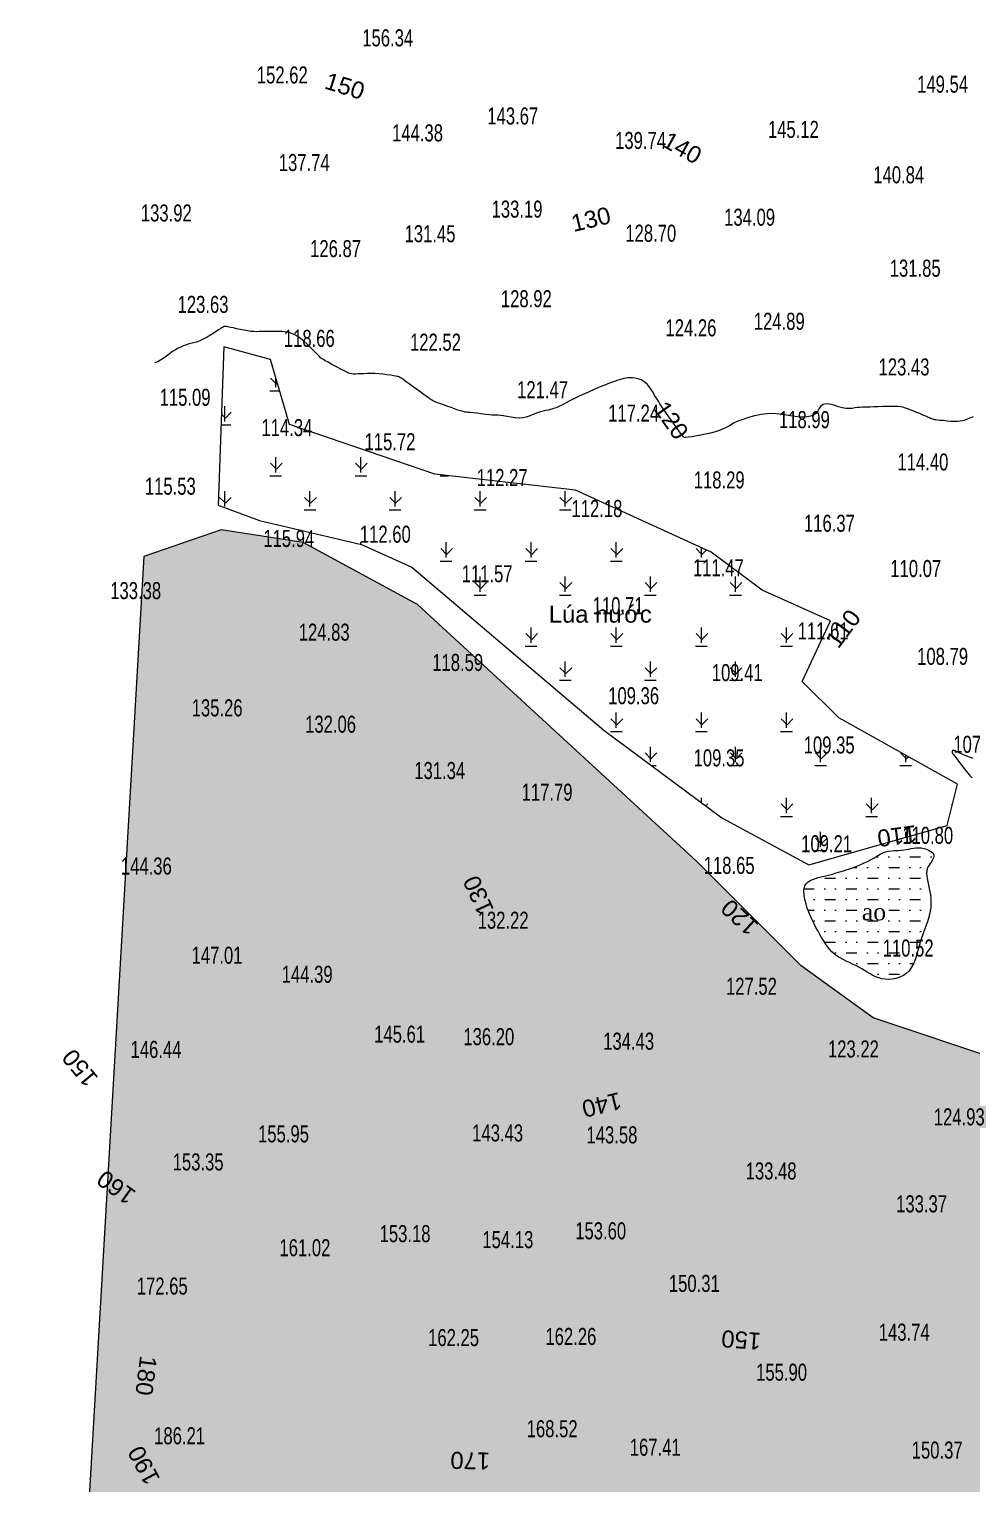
# Model space of a CAD drawing. Header units: metres. Extents: x 431726 to 434411, y 2469261 to 2472412.
# Drawn here: x 431748 to 431969.6, y 2470535.3 to 2470876.9 of the extents above; entities that cross this region are included whole.
import ezdxf
from ezdxf.enums import TextEntityAlignment as Align

# ---------------------------------------------------------------- set-up
doc = ezdxf.new("R2010")
doc.units = ezdxf.units.M
doc.header["$MEASUREMENT"] = 0
doc.linetypes.add('ACAD_ISO02W100', pattern=[15, 12, -3])
for name, color, linetype, lineweight in [('1', 8, 'Continuous', 18), ('CAO DO', 8, 'Continuous', 18), ('ghi chu-ks', 8, 'Continuous', 18), ('mat nuoc-ks', 8, 'DUONG_MEP_NUOC', 18), ('MH_DongMuc', 8, 'Continuous', 18), ('MH_DongMuc_Con', 8, 'Continuous', 18), ('ranh gioi thuc vat-ks', 8, 'RAO_T_VAT', 18), ('thuc vat-ks', 8, 'Continuous', 18)]:
    doc.layers.add(name, color=color, linetype=linetype, lineweight=lineweight)
doc.styles.add('AO', font='VNTIMEI.TTF')
doc.styles.add('ks_ten cong trinh', font='VNARIAL.TTF')
doc.styles.get("Standard").update_dxf_attribs({"font": 'arial.ttf'})
doc.linetypes.add('DUONG_MEP_NUOC', pattern='A,0.2,[130,ltypeshp.shx,S=0.15,R=0,X=0,Y=0.15],0.05,[130,ltypeshp.shx,S=0.15,R=0,X=0,Y=0.15],1', length=1.25)
doc.linetypes.add('RAO_T_VAT', pattern='A,0,[133,ltypeshp.shx,S=0.34,R=0,X=-0.17,Y=0],-2,[133,ltypeshp.shx,S=0.08,R=0,X=0,Y=0],-1.5,[133,ltypeshp.shx,S=0.08,R=0,X=0,Y=0],-1.5,[133,ltypeshp.shx,S=0.08,R=0,X=0,Y=0],-2', length=7)

msp = doc.modelspace()

# ---------------------------------------------------------------- hatches: boundary and pattern name
at = {"layer": 'mat nuoc-ks', "linetype": 'ACAD_ISO02W100'}
h = msp.add_hatch(dxfattribs=at)
h.set_pattern_fill('MUDST', color=8, scale=10, style=0)
edge = h.paths.add_edge_path()
edge.add_spline(control_points=[(432072.55, 2470680.15), (432075.32, 2470680.61), (432080.3, 2470681.45), (432085.99, 2470683.85), (432091.08, 2470684.18), (432092.27, 2470688.07), (432091.89, 2470692.43), (432093.97, 2470697.82), (432092.33, 2470702.67), (432089.76, 2470706.64), (432084.51, 2470707.84), (432079.29, 2470705.16), (432073.83, 2470703.89), (432068.29, 2470701.81), (432063.02, 2470701.71), (432057.37, 2470703.82), (432055.33, 2470699.45), (432053.74, 2470695.87), (432052.69, 2470690.96), (432052.08, 2470687.11), (432051.62, 2470684.13), (432053.31, 2470681.21), (432058.9, 2470682.41), (432063.88, 2470681.26), (432068.7, 2470679.71), (432071.27, 2470679.94), (432072.55, 2470680.15)], knot_values=[0, 0, 0, 0, 8.422421, 14.758267, 19.470956, 21.094068, 26.239796, 32.702611, 37.434751, 41.047092, 46.500417, 51.529731, 58.343641, 63.398455, 68.893227, 74.895832, 77.101215, 82.110388, 87.085294, 91.917509, 93.94088, 95.948006, 100.890301, 108.273228, 111.930569, 115.830133, 115.830133, 115.830133, 115.830133], degree=3, periodic=0)
edge = h.paths.add_edge_path()
edge.add_spline(control_points=[(432002.91, 2470707.63), (432002.39, 2470705.22), (432001.21, 2470701.54), (431999.45, 2470697.09), (432000.75, 2470693.63), (432007.71, 2470692.64), (432015.7, 2470691.44), (432026.16, 2470688.82), (432034.8, 2470686.25), (432041.28, 2470684.66), (432046.01, 2470684.06), (432048.06, 2470686.63), (432050.04, 2470691.37), (432051.29, 2470696.75), (432052.27, 2470701.63), (432051.02, 2470704.17), (432044.35, 2470707.13), (432032.83, 2470708.51), (432019.26, 2470711.08), (432010.8, 2470713.88), (432005.43, 2470713.84), (432003.92, 2470710.65), (432003.14, 2470708.67), (432002.91, 2470707.63)], knot_values=[0, 0, 0, 0, 7.391521, 11.792749, 13.727345, 17.536269, 30.569989, 39.525357, 49.574045, 57.302825, 60.475895, 62.389691, 66.534318, 75.99784, 79.081313, 80.979312, 83.95493, 100.071724, 116.165498, 124.783526, 127.461099, 130.899313, 134.082236, 134.082236, 134.082236, 134.082236], degree=3, periodic=0)
edge = h.paths.add_edge_path()
edge.add_spline(control_points=[(432019.03, 2470678.32), (432018.2, 2470679.11), (432015.23, 2470680.28), (432011.39, 2470681.61), (432006.96, 2470680.52), (432006.04, 2470676.4), (432007.76, 2470670.92), (432005.9, 2470661.45), (432008.72, 2470652.74), (432007.69, 2470644.46), (432012.7, 2470640.98), (432018.8, 2470640.74), (432024.4, 2470640.38), (432030.14, 2470642.21), (432029.11, 2470647.91), (432028.42, 2470654.63), (432030.08, 2470663.29), (432027.36, 2470669.68), (432027, 2470675.19), (432022.64, 2470676.79), (432019.86, 2470677.52), (432019.03, 2470678.32)], knot_values=[0, 0, 0, 0, 3.443456, 9.246948, 12.259993, 15.588718, 20.29495, 29.590449, 43.203125, 47.957395, 52.541722, 59.293082, 65.955854, 70.513346, 73.738606, 81.221568, 91.962271, 98.514046, 102.1567, 107.174182, 110.649955, 110.649955, 110.649955, 110.649955], degree=3, periodic=0)
edge = h.paths.add_edge_path()
edge.add_spline(control_points=[(431947.98, 2470683.14), (431944.01, 2470680.65), (431938.64, 2470678.81), (431929.68, 2470676.83), (431930.48, 2470670.6), (431933.05, 2470665.61), (431936.74, 2470659.06), (431943.07, 2470657.04), (431947.94, 2470653.07), (431956, 2470654.57), (431956.98, 2470662.84), (431960.36, 2470669.35), (431959.68, 2470675.32), (431958.27, 2470679.86), (431961.73, 2470683.04), (431957.35, 2470685.24), (431953.42, 2470683.72), (431949.58, 2470684.15), (431947.98, 2470683.14)], knot_values=[0, 0, 0, 0, 14.063899, 19.15665, 22.342303, 30.456709, 37.059134, 43.576792, 49.62179, 55.370668, 64.055837, 71.261216, 77.305056, 81.678248, 84.653909, 87.527688, 92.210181, 97.884602, 97.884602, 97.884602, 97.884602], degree=3, periodic=0)
edge = h.paths.add_edge_path()
edge.add_spline(control_points=[(432059.75, 2470632.8), (432058.35, 2470632.03), (432056.03, 2470629.97), (432054.32, 2470626.39), (432053.67, 2470623), (432055.8, 2470620.37), (432059.41, 2470618.65), (432061.59, 2470614.5), (432064.28, 2470611.37), (432067.3, 2470608.86), (432070.9, 2470609.73), (432073.6, 2470610.93), (432075.33, 2470613.21), (432074.27, 2470617.18), (432072.57, 2470621.55), (432069.41, 2470626.59), (432067.06, 2470630.64), (432063.59, 2470633.17), (432060.95, 2470633.45), (432059.75, 2470632.8)], knot_values=[0, 0, 0, 0, 4.789556, 8.87225, 11.969986, 14.343537, 18.356833, 23.748948, 27.726265, 30.997751, 34.692331, 37.878375, 39.952021, 42.555128, 49.362185, 54.35556, 60.381318, 63.074295, 67.175939, 67.175939, 67.175939, 67.175939], degree=3, periodic=0)
edge = h.paths.add_edge_path()
edge.add_spline(control_points=[(432101.92, 2470639.98), (432098.18, 2470638.81), (432092.8, 2470637.73), (432085.35, 2470637.46), (432083.54, 2470633.82), (432085.4, 2470629.35), (432085.96, 2470624.56), (432088.59, 2470619.02), (432094.25, 2470619.17), (432100.89, 2470619.4), (432109.21, 2470618.38), (432115.82, 2470620.01), (432121.22, 2470621.12), (432122.48, 2470626.1), (432123.5, 2470631.9), (432123.48, 2470638.13), (432123.08, 2470643.12), (432119.96, 2470645.69), (432115.14, 2470644.24), (432109.86, 2470643.21), (432105.1, 2470641.73), (432102.77, 2470640.24), (432101.92, 2470639.98)], knot_values=[0, 0, 0, 0, 11.784629, 17.52596, 19.529374, 22.91507, 31.106859, 34.875128, 39.416295, 46.141723, 55.763571, 63.550553, 67.377015, 70.583434, 77.613335, 85.585379, 89.369912, 91.887265, 96.52931, 103.071055, 108.605866, 111.257243, 111.257243, 111.257243, 111.257243], degree=3, periodic=0)
h.paths.add_polyline_path([(432069.79, 2470688.25), (432077.75, 2470688.25), (432077.75, 2470697.08), (432069.79, 2470697.08)], flags=24)
h.paths.add_polyline_path([(432024.18, 2470695.3), (432032.14, 2470695.3), (432032.14, 2470704.13), (432024.18, 2470704.13)], flags=24)
h.paths.add_polyline_path([(432015.13, 2470655.53), (432023.09, 2470655.53), (432023.09, 2470664.36), (432015.13, 2470664.36)], flags=24)
h.paths.add_polyline_path([(431942.6, 2470665.14), (431950.56, 2470665.14), (431950.56, 2470673.97), (431942.6, 2470673.97)], flags=24)
h.paths.add_polyline_path([(432061.54, 2470616.9), (432069.5, 2470616.9), (432069.5, 2470625.74), (432061.54, 2470625.74)], flags=24)
h.paths.add_polyline_path([(432099.9, 2470625.34), (432107.85, 2470625.34), (432107.85, 2470634.17), (432099.9, 2470634.17)], flags=24)
at = {"layer": 'thuc vat-ks'}
h = msp.add_hatch(dxfattribs=at)
h.set_pattern_fill('222B', color=8, scale=20, style=0, pattern_type=2)
h.set_pattern_definition([(0, (12.62, 4), (0, 20), [2.76, -17.24]), (0, (4.59, 12), (0, 20), [2.76, -17.24]), (90, (14, 4.8), (-20, 1e-15), [3.6, -16.4]), (90, (5.97, 12.8), (-20, 1e-15), [3.6, -16.4]), (45, (14, 4.8), (0, 20.00000619), [1.952, -26.33228]), (45, (5.97, 12.8), (0, 20.00000619), [1.952, -26.33228]), (315, (12.62, 6.18), (20.00000619, 0), [1.952, -26.33228]), (315, (4.59, 14.18), (20.00000619, 0), [1.952, -26.33228])])
h.paths.add_polyline_path([(431837.95, 2470750.58), (431883.03, 2470712.29), (431910.77, 2470691.72), (431931.27, 2470680.69), (431963.72, 2470689.92), (431966.2, 2470699.6), (431938.25, 2470715.17), (431929.69, 2470723.72), (431936.35, 2470737.93), (431920.24, 2470745.14), (431908.26, 2470754.08), (431876.44, 2470768.64), (431843.34, 2470772.38), (431809.21, 2470784.1), (431804.78, 2470799.32), (431793.79, 2470802.34), (431792.41, 2470765.14), (431802.15, 2470761.52), (431826.11, 2470755.91)])
h.paths.add_polyline_path([(432268.05, 2470624.96), (432243.3, 2470646.85), (432232.47, 2470653.8), (432221.12, 2470655.09), (432183.73, 2470660.24), (432177.87, 2470665.43), (432171.53, 2470665.7), (432166.88, 2470663.91), (432158.88, 2470650.69), (432152.03, 2470648.13), (432142.74, 2470646.84), (432133.89, 2470644.56), (432130.89, 2470641.71), (432131.74, 2470635.71), (432143.15, 2470618.16), (432131.27, 2470608.86), (432151.36, 2470590.21), (432161.88, 2470574.06), (432163.42, 2470545.6), (432204.75, 2470546.88), (432208.08, 2470550.22), (432208.85, 2470570.98), (432220.92, 2470567.14), (432234.78, 2470557.39), (432262.24, 2470549.96), (432279.7, 2470549.19), (432300.23, 2470550.22), (432309.47, 2470558.68), (432311.27, 2470568.67), (432311.01, 2470584.05), (432298.69, 2470598.67), (432271.48, 2470618.51)])
h.paths.add_polyline_path([(432310.64, 2470652.1), (432294.67, 2470667.89), (432276.79, 2470676.5), (432257.94, 2470676.66), (432244.84, 2470674.75), (432239.89, 2470669.17), (432238.46, 2470661.99), (432245.96, 2470653.37), (432260.5, 2470641.89), (432271.2, 2470639.97), (432301.06, 2470639.97), (432322.46, 2470637.58), (432329.01, 2470637.74), (432330.77, 2470641.89), (432328.53, 2470645.56), (432318.63, 2470649.07)])
h = msp.add_hatch(dxfattribs=at)
h.set_pattern_fill('217B', color=8, scale=20, style=0, pattern_type=2)
h.set_pattern_definition([(0, (14.8, 7.6), (0, 20), [0, -20]), (0, (14.76, 7.848), (0, 20), [0, -20]), (0, (14.648, 8.07), (0, 20), [0, -20]), (0, (14.47, 8.248), (0, 20), [0, -20]), (0, (14.248, 8.36), (0, 20), [0, -20]), (0, (14, 8.4), (0, 20), [0, -20]), (0, (13.752, 8.36), (0, 20), [0, -20]), (0, (13.53, 8.248), (0, 20), [0, -20]), (0, (13.352, 8.07), (0, 20), [0, -20]), (0, (13.24, 7.848), (0, 20), [0, -20]), (0, (13.2, 7.6), (0, 20), [0, -20]), (0, (13.24, 7.352), (0, 20), [0, -20]), (0, (13.352, 7.13), (0, 20), [0, -20]), (0, (13.53, 6.952), (0, 20), [0, -20]), (0, (13.752, 6.84), (0, 20), [0, -20]), (0, (14, 6.8), (0, 20), [0, -20]), (0, (14.248, 6.84), (0, 20), [0, -20]), (0, (14.47, 6.952), (0, 20), [0, -20]), (0, (14.648, 7.13), (0, 20), [0, -20]), (0, (14.76, 7.352), (0, 20), [0, -20]), (0, (6.76, 15.352), (0, 20), [0, -20]), (0, (6.648, 15.13), (0, 20), [0, -20]), (0, (6.47, 14.952), (0, 20), [0, -20]), (0, (6.248, 14.84), (0, 20), [0, -20]), (0, (6, 14.8), (0, 20), [0, -20]), (0, (5.752, 14.84), (0, 20), [0, -20]), (0, (5.53, 14.952), (0, 20), [0, -20]), (0, (5.352, 15.13), (0, 20), [0, -20]), (0, (5.24, 15.352), (0, 20), [0, -20]), (0, (5.2, 15.6), (0, 20), [0, -20]), (0, (5.24, 15.848), (0, 20), [0, -20]), (0, (5.352, 16.07), (0, 20), [0, -20]), (0, (5.53, 16.248), (0, 20), [0, -20]), (0, (5.752, 16.36), (0, 20), [0, -20]), (0, (6, 16.4), (0, 20), [0, -20]), (0, (6.248, 16.36), (0, 20), [0, -20]), (0, (6.47, 16.248), (0, 20), [0, -20]), (0, (6.648, 16.07), (0, 20), [0, -20]), (0, (6.76, 15.848), (0, 20), [0, -20]), (0, (6.8, 15.6), (0, 20), [0, -20]), (0, (14, 4), (0, 20), [1.086, -18.914]), (0, (6, 12), (0, 20), [1.086, -18.914]), (90, (14, 4), (-20, 1e-15), [2.8, -17.2]), (90, (6, 12), (-20, 1e-15), [2.8, -17.2])])
h.paths.add_polyline_path([(432180.37, 2469969.08), (432429.02, 2469783.26), (432507.91, 2469731.41), (432528.24, 2469733.83), (432561.32, 2469754.44), (432634.45, 2469865.28), (432626.68, 2469886.61), (432562.6, 2469916.67), (432524.68, 2469951), (432448.67, 2469998.66), (432422.73, 2470028.05), (432390.35, 2470047.11), (432340.88, 2470081.61), (432300.67, 2470135.95), (432281.32, 2470179.79), (432245.98, 2470231.97), (432226.01, 2470235.7), (432198.53, 2470248.97), (432169.01, 2470281.63), (432135.72, 2470306.95), (432118.88, 2470332.48), (432111.38, 2470356.64), (432122.51, 2470374.06), (432141.75, 2470385.47), (432184.43, 2470371.88), (432214.97, 2470334.67), (432223.22, 2470335.2), (432255.46, 2470343.98), (432289.82, 2470344.51), (432358.98, 2470361.66), (432400, 2470358.21), (432466.08, 2470360.85), (432480.43, 2470365.76), (432484.96, 2470377.07), (432474.39, 2470394.04), (432458.53, 2470408.75), (432465.15, 2470430.58), (432487.2, 2470448.37), (432513.5, 2470448.79), (432530.47, 2470450.49), (432549.56, 2470459.81), (432561.86, 2470474.21), (432559.74, 2470484.38), (432508.41, 2470502.6), (432469.79, 2470511.59), (432437.55, 2470512.86), (432411.67, 2470528.11), (432386.16, 2470541.75), (432337.39, 2470576.91), (432323.39, 2470575.22), (432311.09, 2470546.41), (432288.89, 2470537.59), (432213.66, 2470523.31), (432153.15, 2470530.87), (432102.61, 2470541.48), (432026.55, 2470585.55), (431977.33, 2470634.42), (431946.37, 2470644.7), (431929.46, 2470656.95), (431904.93, 2470681.45), (431839.26, 2470741.82), (431812.41, 2470756.38), (431793.18, 2470759.36), (431774.95, 2470753.07), (431760.09, 2470497.2), (431748.02, 2470295.86), (431757.52, 2470270.11)])

# ---------------------------------------------------------------- linework, layer by layer
at = {"layer": 'mat nuoc-ks', "color": 8, "lineweight": 0, "start_tangent": (-0.846297, -0.532711), "end_tangent": (-0.846297, -0.532711)}
msp.add_spline([(431947.98, 2470683.14), (431934.88, 2470678.02), (431930.32, 2470675.75), (431930.32, 2470672.56), (431933.4, 2470665.05), (431937.27, 2470659.71), (431943.01, 2470656.61), (431948.41, 2470653.91), (431954.04, 2470655.06), (431957.56, 2470663), (431959.78, 2470669.86), (431959.38, 2470675.89), (431959.28, 2470680.26), (431960.62, 2470682.92), (431958.23, 2470684.51), (431953.56, 2470684.17), (431947.98, 2470683.14)], degree=3, dxfattribs=at)
at = {"layer": 'MH_DongMuc', "color": 8, "lineweight": 0, "elevation": 120}
msp.add_lwpolyline([(431969.84, 2470785.9), (431969.02, 2470785.54), (431968.32, 2470785.26), (431967.73, 2470785.04), (431967.26, 2470784.9), (431966.79, 2470784.82), (431966.2, 2470784.77), (431965.49, 2470784.77), (431964.67, 2470784.81), (431963.72, 2470784.88), (431962.8, 2470784.98), (431962.04, 2470785.05), (431961.45, 2470785.12), (431961.03, 2470785.17), (431960.76, 2470785.2), (431960.57, 2470785.24), (431960.35, 2470785.3), (431960.11, 2470785.39), (431959.85, 2470785.5), (431959.56, 2470785.63), (431959.19, 2470785.8), (431958.69, 2470786.03), (431958.06, 2470786.3), (431957.3, 2470786.63), (431956.4, 2470787.01), (431955.48, 2470787.39), (431954.67, 2470787.69), (431953.95, 2470787.94), (431953.33, 2470788.11), (431952.81, 2470788.22), (431952.26, 2470788.28), (431951.57, 2470788.32), (431950.74, 2470788.33), (431949.75, 2470788.32), (431948.62, 2470788.29), (431947.49, 2470788.24), (431946.49, 2470788.21), (431945.62, 2470788.18), (431944.89, 2470788.16), (431944.29, 2470788.14), (431943.75, 2470788.12), (431943.19, 2470788.09), (431942.62, 2470788.03), (431942.02, 2470787.96), (431941.41, 2470787.87), (431940.73, 2470787.83), (431939.97, 2470787.87), (431939.12, 2470788.01), (431938.17, 2470788.25), (431937.14, 2470788.58), (431936.13, 2470788.85), (431935.28, 2470788.91), (431934.59, 2470788.76), (431934.05, 2470788.4), (431933.67, 2470787.82), (431933.32, 2470787.2), (431932.86, 2470786.69), (431932.3, 2470786.3), (431931.64, 2470786.03), (431930.88, 2470785.87), (431930.01, 2470785.81), (431929.05, 2470785.82), (431928, 2470785.92), (431926.84, 2470786.08), (431925.59, 2470786.32), (431924.27, 2470786.54), (431922.9, 2470786.62), (431921.48, 2470786.58), (431920.01, 2470786.4), (431918.5, 2470786.08), (431917.04, 2470785.69), (431915.73, 2470785.28), (431914.57, 2470784.83), (431913.57, 2470784.35), (431912.72, 2470783.85), (431911.85, 2470783.35), (431910.8, 2470782.89), (431909.57, 2470782.46), (431908.16, 2470782.07), (431906.55, 2470781.72), (431905.02, 2470781.42), (431903.79, 2470781.21), (431902.88, 2470781.07), (431902.28, 2470781.01), (431902, 2470781.02), (431901.78, 2470781.21), (431901.4, 2470781.66), (431900.85, 2470782.38), (431900.14, 2470783.35), (431899.26, 2470784.59), (431898.37, 2470785.85), (431897.65, 2470786.88), (431897.09, 2470787.69), (431896.69, 2470788.26), (431896.46, 2470788.62), (431896.25, 2470788.93), (431895.96, 2470789.41), (431895.57, 2470790.05), (431895.09, 2470790.84), (431894.52, 2470791.8), (431893.89, 2470792.74), (431893.24, 2470793.52), (431892.56, 2470794.12), (431891.85, 2470794.54), (431891.13, 2470794.79), (431890.42, 2470794.93), (431889.77, 2470795.02), (431889.19, 2470795.06), (431888.67, 2470795.04), (431888.21, 2470794.97), (431887.76, 2470794.86), (431887.27, 2470794.73), (431886.73, 2470794.57), (431886.16, 2470794.39), (431885.54, 2470794.19), (431884.85, 2470793.94), (431884.02, 2470793.63), (431883.08, 2470793.25), (431882.01, 2470792.81), (431880.81, 2470792.31), (431879.61, 2470791.78), (431878.49, 2470791.28), (431877.46, 2470790.8), (431876.52, 2470790.35), (431875.67, 2470789.92), (431874.91, 2470789.52), (431874.25, 2470789.18), (431873.68, 2470788.88), (431873.21, 2470788.64), (431872.83, 2470788.45), (431872.5, 2470788.29), (431872.18, 2470788.15), (431871.85, 2470788.02), (431871.53, 2470787.9), (431871.21, 2470787.81), (431870.86, 2470787.71), (431870.45, 2470787.6), (431869.97, 2470787.47), (431869.43, 2470787.34), (431868.82, 2470787.19), (431868.17, 2470787.02), (431867.52, 2470786.82), (431866.87, 2470786.59), (431866.21, 2470786.33), (431865.54, 2470786.04), (431864.83, 2470785.79), (431864.05, 2470785.64), (431863.2, 2470785.59), (431862.27, 2470785.64), (431861.27, 2470785.79), (431860.3, 2470785.98), (431859.47, 2470786.12), (431858.78, 2470786.21), (431858.23, 2470786.26), (431857.81, 2470786.27), (431857.39, 2470786.27), (431856.82, 2470786.3), (431856.1, 2470786.37), (431855.23, 2470786.46), (431854.2, 2470786.58), (431853.19, 2470786.7), (431852.34, 2470786.8), (431851.66, 2470786.87), (431851.15, 2470786.92), (431850.8, 2470786.94), (431850.48, 2470786.98), (431850.04, 2470787.09), (431849.47, 2470787.25), (431848.79, 2470787.47), (431847.99, 2470787.76), (431847.17, 2470788.06), (431846.44, 2470788.32), (431845.78, 2470788.55), (431845.21, 2470788.75), (431844.72, 2470788.91), (431844.29, 2470789.05), (431843.9, 2470789.19), (431843.56, 2470789.32), (431843.26, 2470789.45), (431843.01, 2470789.58), (431842.68, 2470789.78), (431842.15, 2470790.14), (431841.42, 2470790.65), (431840.5, 2470791.31), (431839.38, 2470792.12), (431838.26, 2470792.94), (431837.34, 2470793.61), (431836.63, 2470794.13), (431836.12, 2470794.5), (431835.81, 2470794.73), (431835.61, 2470794.86), (431835.46, 2470794.98), (431835.34, 2470795.06), (431835.25, 2470795.13), (431835.2, 2470795.17), (431835.16, 2470795.19), (431835.09, 2470795.22), (431835, 2470795.26), (431834.89, 2470795.29), (431834.76, 2470795.33), (431834.53, 2470795.38), (431834.15, 2470795.45), (431833.61, 2470795.54), (431832.91, 2470795.65), (431832.05, 2470795.77), (431831.12, 2470795.89), (431830.2, 2470795.98), (431829.29, 2470796.03), (431828.38, 2470796.05), (431827.48, 2470796.02), (431826.64, 2470795.99), (431825.9, 2470795.96), (431825.26, 2470795.94), (431824.72, 2470795.92), (431824.27, 2470795.9), (431823.8, 2470795.96), (431823.16, 2470796.16), (431822.36, 2470796.49), (431821.39, 2470796.97), (431820.26, 2470797.58), (431819.16, 2470798.2), (431818.28, 2470798.69), (431817.62, 2470799.06), (431817.18, 2470799.31), (431816.96, 2470799.42), (431816.87, 2470799.48), (431816.79, 2470799.52), (431816.73, 2470799.55), (431816.69, 2470799.58), (431816.67, 2470799.6), (431816.65, 2470799.61), (431816.64, 2470799.62), (431816.63, 2470799.64), (431816.62, 2470799.65), (431816.61, 2470799.66), (431816.53, 2470799.74), (431816.3, 2470799.98), (431815.93, 2470800.36), (431815.4, 2470800.89), (431814.74, 2470801.57), (431814, 2470802.3), (431813.28, 2470802.98), (431812.57, 2470803.61), (431811.87, 2470804.19), (431811.18, 2470804.72), (431810.43, 2470805.17), (431809.56, 2470805.51), (431808.56, 2470805.76), (431807.42, 2470805.89), (431806.16, 2470805.93), (431804.91, 2470805.91), (431803.8, 2470805.89), (431802.86, 2470805.88), (431802.06, 2470805.88), (431801.42, 2470805.87), (431800.81, 2470805.89), (431800.13, 2470805.95), (431799.37, 2470806.06), (431798.54, 2470806.2), (431797.64, 2470806.39), (431796.77, 2470806.58), (431796.04, 2470806.74), (431795.45, 2470806.87), (431795, 2470806.96), (431794.7, 2470807.02), (431794.49, 2470807.06), (431794.3, 2470807.08), (431794.15, 2470807.1), (431794.03, 2470807.11), (431793.95, 2470807.1), (431793.88, 2470807.09), (431793.81, 2470807.07), (431793.73, 2470807.04), (431793.66, 2470807.01), (431793.59, 2470806.96), (431793.42, 2470806.86), (431793.06, 2470806.62), (431792.51, 2470806.27), (431791.78, 2470805.79), (431790.85, 2470805.19), (431789.87, 2470804.58), (431788.96, 2470804.08), (431788.13, 2470803.69), (431787.37, 2470803.41), (431786.68, 2470803.23), (431786.05, 2470803.1), (431785.42, 2470802.93), (431784.81, 2470802.74), (431784.22, 2470802.52), (431783.64, 2470802.27), (431783.05, 2470801.97), (431782.42, 2470801.61), (431781.75, 2470801.18), (431781.04, 2470800.68), (431780.29, 2470800.12), (431779.55, 2470799.58), (431778.88, 2470799.15), (431778.26, 2470798.83), (431777.71, 2470798.62), (431777.45, 2470798.56)], dxfattribs=at)
at = {"layer": 'MH_DongMuc_Con', "color": 8, "lineweight": 0, "elevation": 108}
for points in [[(431965.57, 2470707.48), (431965.49, 2470707.52), (431965.4, 2470707.55), (431965.3, 2470707.56), (431965.19, 2470707.55), (431965.09, 2470707.52), (431965.01, 2470707.48), (431964.96, 2470707.43), (431964.93, 2470707.37), (431964.92, 2470707.29), (431964.92, 2470707.21), (431964.92, 2470707.14), (431964.92, 2470707.08), (431964.93, 2470707.03), (431964.93, 2470706.98), (431964.95, 2470706.94), (431964.97, 2470706.9), (431964.99, 2470706.85), (431965.03, 2470706.81), (431965.08, 2470706.76), (431965.21, 2470706.59), (431965.51, 2470706.2), (431965.98, 2470705.58), (431966.61, 2470704.73), (431967.41, 2470703.65), (431968.25, 2470702.57), (431968.98, 2470701.71), (431969.62, 2470701.07)], [(431969.86, 2470705.64), (431968.74, 2470706.06), (431967.69, 2470706.49), (431966.86, 2470706.84), (431966.24, 2470707.11), (431965.84, 2470707.3), (431965.65, 2470707.41), (431965.57, 2470707.48)]]:
    msp.add_lwpolyline(points, dxfattribs=at)
at = {"layer": 'ranh gioi thuc vat-ks', "color": 8, "lineweight": 0, "ltscale": 3}
msp.add_lwpolyline([(431837.95, 2470750.58), (431883.03, 2470712.29), (431910.77, 2470691.72), (431931.27, 2470680.69), (431963.72, 2470689.92), (431966.2, 2470699.6), (431938.25, 2470715.17), (431929.69, 2470723.72), (431936.35, 2470737.93), (431920.24, 2470745.14), (431908.26, 2470754.08), (431876.44, 2470768.64), (431843.34, 2470772.38), (431809.21, 2470784.1), (431804.78, 2470799.32), (431793.79, 2470802.34), (431792.41, 2470765.14), (431802.15, 2470761.52), (431826.11, 2470755.91)], close=True, dxfattribs=at)
msp.add_lwpolyline([(432213.66, 2470523.31), (432153.15, 2470530.87), (432102.61, 2470541.48), (432026.55, 2470585.55), (431977.33, 2470634.42), (431946.37, 2470644.7), (431929.46, 2470656.95), (431904.93, 2470681.45), (431839.26, 2470741.82), (431812.41, 2470756.38), (431793.18, 2470759.36), (431774.95, 2470753.07), (431760.09, 2470497.2), (431748.02, 2470295.86), (431757.52, 2470270.11), (432180.37, 2469969.08)], dxfattribs=at)

# ---------------------------------------------------------------- texts
at = {"layer": '1', "color": 8, "linetype": 'Continuous', "style": 'ks_ten cong trinh'}
msp.add_text('Lóa n\xadíc', height=4, dxfattribs=at).set_placement((431882.23, 2470737.54), align=Align.CENTER)
at = {"layer": 'CAO DO', "color": 8, "lineweight": 0, "width": 0.7}
for s, p in [('156.34', (431826.31, 2470872.88, 156.34)), ('152.62', (431801.53, 2470864.16, 152.62)), ('149.54', (431956.69, 2470862, 149.54)), ('143.67', (431855.69, 2470854.53, 143.67)), ('144.38', (431833.31, 2470850.56, 144.38)), ('145.12', (431921.62, 2470851.38, 145.12)), ('139.74', (431885.72, 2470848.78, 139.74)), ('137.74', (431806.69, 2470843.59, 137.74)), ('140.84', (431946.38, 2470840.72, 140.84)), ('133.19', (431856.69, 2470832.66, 133.19)), ('133.92', (431774.28, 2470831.75, 133.92)), ('134.09', (431911.34, 2470830.75, 134.09)), ('131.45', (431836.25, 2470826.88, 131.45)), ('128.70', (431888.12, 2470827, 128.7)), ('126.87', (431814.06, 2470823.38, 126.87)), ('131.85', (431950.25, 2470818.78, 131.85)), ('128.92', (431858.88, 2470811.62, 128.92)), ('123.63', (431782.91, 2470810.28, 123.63)), ('124.26', (431897.56, 2470804.78, 124.26)), ('124.89', (431918.31, 2470806.31, 124.89)), ('118.66', (431807.88, 2470802.31, 118.66)), ('122.52', (431837.53, 2470801.41, 122.52)), ('123.43', (431947.62, 2470795.59, 123.43)), ('115.09', (431778.69, 2470788.47, 115.09)), ('121.47', (431862.69, 2470790.25, 121.47)), ('117.24', (431884.09, 2470784.75, 117.23)), ('114.34', (431802.62, 2470781.34, 114.34)), ('118.99', (431924.22, 2470783.22, 118.99)), ('115.72', (431826.84, 2470778.03, 115.72)), ('114.40', (431952.06, 2470773.28, 114.4)), ('115.53', (431775.22, 2470767.59, 115.53)), ('112.27', (431853.19, 2470769.62, 112.27)), ('118.29', (431904.19, 2470769.06, 118.29)), ('112.18', (431875.47, 2470762.34, 112.18)), ('116.37', (431930.09, 2470758.88, 116.37)), ('115.94', (431803.06, 2470755.31, 115.94)), ('112.60', (431825.75, 2470756.31, 112.6)), ('111.57', (431849.66, 2470747.03, 111.57)), ('111.47', (431904, 2470748.44, 111.47)), ('110.07', (431950.38, 2470748.25, 110.07)), ('133.38', (431767.09, 2470743.06, 133.38)), ('110.71', (431880.44, 2470739.53, 110.71)), ('124.83', (431811.38, 2470733.31, 124.83)), ('111.61', (431928.62, 2470733.59, 111.61)), ('118.59', (431842.75, 2470726.19, 118.59)), ('108.79', (431956.69, 2470727.62, 108.79)), ('109.41', (431908.44, 2470723.81, 109.41)), ('109.36', (431884.09, 2470718.38, 109.36)), ('135.26', (431786.22, 2470715.53, 135.26)), ('132.06', (431812.88, 2470711.69, 132.06)), ('109.35', (431930.03, 2470706.81, 109.35)), ('107.99', (431965.19, 2470706.97, 107.99)), ('109.35', (431904.16, 2470703.78, 109.35)), ('131.34', (431838.53, 2470700.81, 131.34)), ('117.79', (431863.75, 2470695.72, 117.79)), ('110.80', (431953.19, 2470685.59, 110.8)), ('109.21', (431929.44, 2470683.62, 109.21)), ('144.36', (431769.59, 2470678.39, 144.36)), ('118.65', (431906.53, 2470678.53, 118.65)), ('132.22', (431853.42, 2470665.65, 132.22)), ('110.52', (431948.59, 2470659.12, 110.52)), ('147.01', (431786.2, 2470657.43, 147.01)), ('144.39', (431807.38, 2470652.96, 144.39)), ('127.52', (431911.77, 2470650.14, 127.52)), ('145.61', (431829.11, 2470638.9, 145.61)), ('136.20', (431850.06, 2470638.31, 136.2)), ('146.44', (431771.86, 2470635.31, 146.44)), ('134.43', (431882.92, 2470637.25, 134.43)), ('123.22', (431935.73, 2470635.42, 123.22)), ('124.93', (431960.6, 2470619.47, 124.93)), ('155.95', (431801.82, 2470615.48, 155.95)), ('143.43', (431852.13, 2470615.69, 143.43)), ('143.58', (431878.99, 2470615.25, 143.58)), ('153.35', (431781.76, 2470608.89, 153.35)), ('133.48', (431916.39, 2470606.77, 133.48)), ('133.37', (431951.75, 2470599.05, 133.37)), ('153.18', (431830.38, 2470592.05, 153.18)), ('154.13', (431854.53, 2470590.65, 154.13)), ('153.60', (431876.35, 2470592.71, 153.6)), ('161.02', (431806.85, 2470588.75, 161.02)), ('172.65', (431773.33, 2470579.74, 172.65)), ('150.31', (431898.35, 2470580.36, 150.31)), ('162.25', (431841.78, 2470567.64, 162.25)), ('162.26', (431869.34, 2470567.9, 162.26)), ('143.74', (431947.67, 2470568.91, 143.74)), ('155.90', (431918.85, 2470559.51, 155.9)), ('168.52', (431864.94, 2470546.23, 168.52)), ('186.21', (431777.41, 2470544.58, 186.21)), ('167.41', (431889.16, 2470541.89, 167.41)), ('150.37', (431955.41, 2470541.22, 150.37))]:
    msp.add_text(s, height=4, dxfattribs=at).set_placement(p)
at = {"layer": 'ghi chu-ks', "color": 8, "insert": (431943.69, 2470671.64), "char_height": 4, "width": 24.3841, "attachment_point": 1, "style": 'AO'}
msp.add_mtext('ao', dxfattribs=at)
at = {"layer": 'MH_DongMuc', "color": 8, "lineweight": 0}
for s, rotation, p in [('150', 342.5744, (431822.23, 2470863.57, 150)), ('140', 330.7222, (431901.5, 2470849.06, 140)), ('130', 13.3297, (431880.02, 2470832.29, 130)), ('120', 305.0654, (431898.92, 2470785.07, 120)), ('110', 53.3336, (431939.32, 2470736.14, 110)), ('110', 187.4877, (431952, 2470687.41, 110)), ('130', 114.7247, (431853.58, 2470673.51, 130)), ('120', 137.5156, (431914.97, 2470668.31, 120)), ('150', 129.7614, (431759.95, 2470632.94, 150)), ('140', 193.7235, (431882.59, 2470624.28, 140)), ('160', 144.3687, (431768.47, 2470604.9, 160)), ('150', 175.692, (431915.35, 2470569.06, 150)), ('180', 262.9173, (431775.54, 2470560.69, 180)), ('190', 118.0735, (431774.96, 2470539.61, 190)), ('170', 178.7518, (431851.68, 2470540.72, 170))]:
    msp.add_text(s, height=4, rotation=rotation, dxfattribs=at).set_placement(p, align=Align.MIDDLE)

doc.saveas('drawing.dxf')
